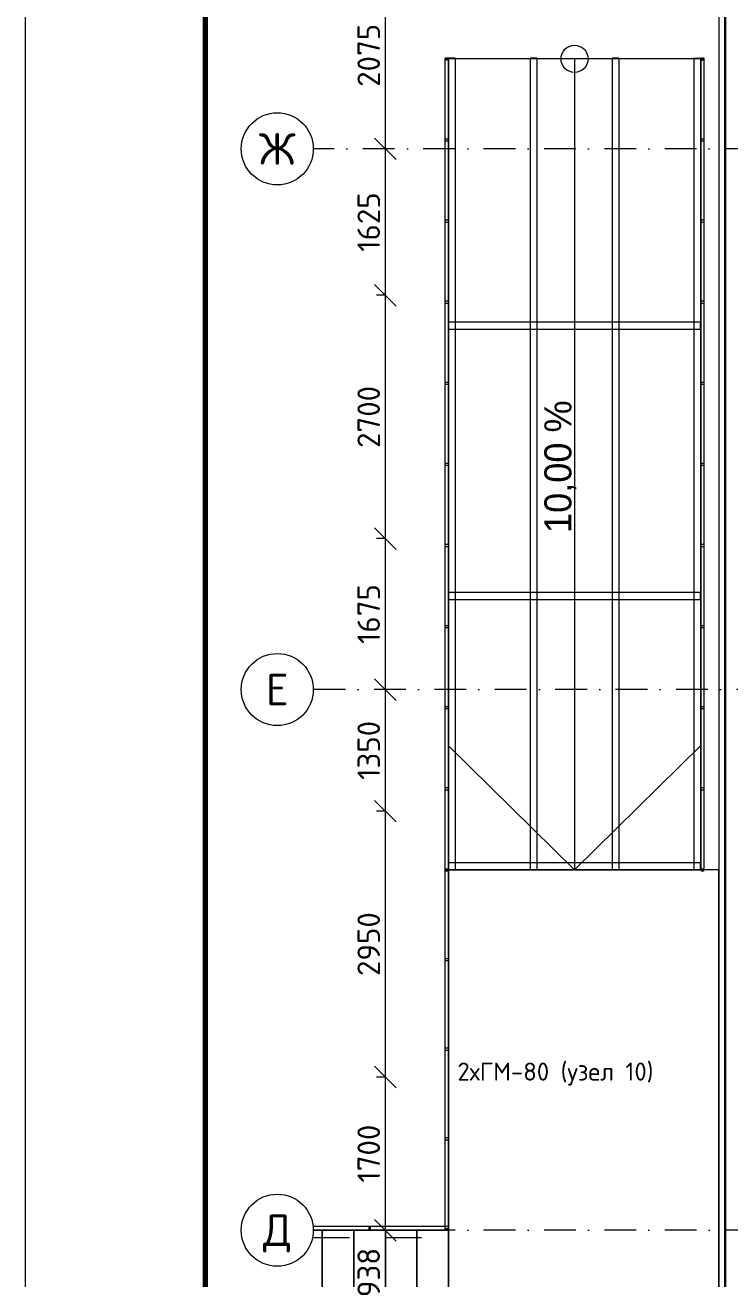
# Model space of a CAD drawing. Header units: millimetres. Extents: x 0 to 2118900, y -20000 to 84100.
# Drawn here: x 400000 to 407825, y 45459 to 59374 of the extents above; entities that cross this region are included whole.
import ezdxf
from ezdxf.enums import TextEntityAlignment as Align

# ---------------------------------------------------------------- set-up
doc = ezdxf.new("R2010")
doc.units = ezdxf.units.MM
doc.linetypes.add('Dot & Dashed', pattern=[670.277762, 352.777767, -176.388884, 0, -141.111112])
doc.linetypes.add('strich_line', pattern=[800, 400, -400])
for name, color, linetype, lineweight in [('АР_подоснова', 8, 'Continuous', 13), ('ПТ_оси', 8, 'Continuous', 13), ('ПТ_размеры', 7, 'Continuous', 13), ('ПТ_рамка', 7, 'Continuous', 50), ('ПТ_рамка_тонк', 7, 'Continuous', 18), ('ПТ_текст', 7, 'Continuous', 18)]:
    doc.layers.add(name, color=color, linetype=linetype, lineweight=lineweight)
doc.styles.add('АР_текст_2', font='ARIALN.TTF')
doc.styles.add('ПТ', font='isocpeur.ttf')
doc.dimstyles.new('ПТ100', dxfattribs={"dimscale": 100, "dimtxt": 2.5, "dimasz": 1.2, "dimexe": 1, "dimexo": 0, "dimgap": 0.6, "dimtad": 1, "dimdec": 0, "dimtxsty": 'ПТ', "dimtsz": 1.2, "dimcen": 2.5, "dimclrd": 7, "dimclre": 7, "dimclrt": 7, "dimazin": 3, "dimtfac": 1, "dimtmove": 0, "dimatfit": 3, "dimlwd": 13, "dimlwe": 13, "dimarcsym": 0})

# ---------------------------------------------------------------- blocks, each defined once
blk = doc.blocks.new('Балка - Швеллер ПП 270')
at = {"color": 0, "linetype": 'Continuous', "lineweight": -2}
for p, q in [((-18, 37), (8991, 37)), ((-18, 37), (-18, -38)), ((8991, 0), (8991, 37)), ((8991, -38), (8991, 0)), ((-18, -38), (8991, -38))]:
    blk.add_line(p, q, dxfattribs=at)
blk = doc.blocks.new('Балка - Швеллер ПП 27_20')
at = {"color": 0, "linetype": 'Continuous', "lineweight": -2}
for p, q in [((0, 38), (0, -38)), ((1400, 38), (0, 38)), ((2800, 38), (1400, 38)), ((2800, 0), (2800, 38)), ((2800, -38), (2800, 0)), ((0, -38), (1400, -38)), ((1400, -38), (2800, -38))]:
    blk.add_line(p, q, dxfattribs=at)
blk = doc.blocks.new('Перекрытие_1100', base_point=(-300, -300))
at = {"color": 0, "linetype": 'Continuous', "lineweight": -2, "flags": 128}
blk.add_lwpolyline([(-300, -300), (98301, -300), (98301, 40301), (-300, 40301)], close=True, dxfattribs=at)
blk = doc.blocks.new('Стена_169', base_point=(-225, 34003))
at = {"color": 0, "linetype": 'Continuous', "lineweight": -2, "flags": 128}
for points in [[(-235, 40235), (-225, 40235)], [(-235, 40235), (-235, 34003)], [(-225, 34003), (-225, 40225)], [(-235, 34003), (-225, 34003)]]:
    blk.add_lwpolyline(points, dxfattribs=at)
blk = doc.blocks.new('Стена_1700', base_point=(-225, 34003))
at = {"color": 0, "linetype": 'Continuous', "lineweight": -2, "flags": 128}
for points in [[(-235, 40235), (-225, 40235)], [(-235, 40235), (-235, 34003)], [(-225, 34003), (-225, 40225)], [(-235, 34003), (-225, 34003)]]:
    blk.add_lwpolyline(points, dxfattribs=at)
blk = doc.blocks.new('Стена_171', base_point=(-225, 33998))
at = {"color": 0, "linetype": 'Continuous', "lineweight": -2, "flags": 128}
for points in [[(-235, 33998), (-235, 28003)], [(-225, 33998), (-235, 33998)], [(-225, 28003), (-225, 33998)], [(-235, 28003), (-225, 28003)]]:
    blk.add_lwpolyline(points, dxfattribs=at)
blk = doc.blocks.new('Стена_172', base_point=(-225, 33998))
at = {"color": 0, "linetype": 'Continuous', "lineweight": -2, "flags": 128}
for points in [[(-235, 33998), (-235, 28003)], [(-225, 33998), (-235, 33998)], [(-225, 28003), (-225, 33998)], [(-235, 28003), (-225, 28003)]]:
    blk.add_lwpolyline(points, dxfattribs=at)
blk = doc.blocks.new('Стена_173', base_point=(-225, 22003))
at = {"color": 0, "linetype": 'Continuous', "lineweight": -2, "flags": 128}
for points in [[(-225, 27998), (-235, 27998)], [(-235, 27998), (-235, 22003)], [(-225, 22003), (-225, 27998)], [(-235, 22003), (-225, 22003)]]:
    blk.add_lwpolyline(points, dxfattribs=at)
blk = doc.blocks.new('Стена_174', base_point=(-225, 22003))
at = {"color": 0, "linetype": 'Continuous', "lineweight": -2, "flags": 128}
for points in [[(-225, 27998), (-235, 27998)], [(-235, 27998), (-235, 22003)], [(-225, 22003), (-225, 27998)], [(-235, 22003), (-225, 22003)]]:
    blk.add_lwpolyline(points, dxfattribs=at)
blk = doc.blocks.new('Стена_177', base_point=(-225, 21998))
at = {"color": 0, "linetype": 'Continuous', "lineweight": -2, "flags": 128}
for points in [[(-235, 21998), (-235, 21150)], [(-225, 21998), (-235, 21998)], [(-225, 21150), (-225, 21998)], [(-235, 21150), (-225, 21150)]]:
    blk.add_lwpolyline(points, dxfattribs=at)
blk = doc.blocks.new('Стена_178', base_point=(-225, 21998))
at = {"color": 0, "linetype": 'Continuous', "lineweight": -2, "flags": 128}
for points in [[(-235, 21998), (-235, 21150)], [(-225, 21998), (-235, 21998)], [(-225, 21150), (-225, 21998)], [(-235, 21150), (-225, 21150)]]:
    blk.add_lwpolyline(points, dxfattribs=at)
blk = doc.blocks.new('Перекрытие_1040', base_point=(-3300, 25998))
at = {"color": 0, "linetype": 'Continuous', "lineweight": -2, "flags": 128}
blk.add_lwpolyline([(-3300, 25998), (-3300, 13997), (-300, 13997), (-300, 25998)], close=True, dxfattribs=at)
blk = doc.blocks.new('Стена_415', base_point=(-125, -125))
at = {"color": 0, "linetype": 'Continuous', "lineweight": -2, "flags": 128}
blk.add_lwpolyline([(-225, 40225), (-225, 21150)], dxfattribs=at)
blk = doc.blocks.new('Ограждение_31')
at = {"color": 0, "linetype": 'Continuous', "lineweight": -2, "flags": 128}
for points in [[(-460, 34999), (-460, 35000), (-461, 35002), (-462, 35004), (-464, 35005), (-467, 35006), (-470, 35007), (-473, 35008), (-476, 35008), (-480, 35009), (-483, 35008), (-486, 35008), (-490, 35007), (-492, 35006), (-495, 35005), (-497, 35004), (-498, 35002), (-499, 35000), (-500, 34999), (-499, 34997), (-498, 34995), (-497, 34994), (-495, 34992), (-492, 34991), (-490, 34990), (-486, 34989), (-483, 34989), (-480, 34989), (-476, 34989), (-473, 34989), (-470, 34990), (-467, 34991), (-464, 34992), (-462, 34994), (-461, 34995), (-460, 34997)], [(-500, 25998), (-460, 25998), (-460, 34999), (-500, 34999)], [(-500, 25998), (-460, 25998), (-460, 34999), (-500, 34999)], [(-500, 25998), (-460, 25998), (-460, 34999), (-500, 34999)], [(-500, 25998), (-460, 25998), (-460, 34999), (-500, 34999)], [(-500, 25998), (-460, 25998), (-460, 34999), (-500, 34999)], [(-500, 34088), (-460, 34088), (-460, 34108), (-500, 34108)], [(-500, 33188), (-460, 33188), (-460, 33208), (-500, 33208)], [(-500, 32288), (-460, 32288), (-460, 32308), (-500, 32308)], [(-500, 31388), (-460, 31388), (-460, 31408), (-500, 31408)], [(-500, 30488), (-460, 30488), (-460, 30508), (-500, 30508)], [(-500, 29588), (-460, 29588), (-460, 29608), (-500, 29608)], [(-500, 28688), (-460, 28688), (-460, 28708), (-500, 28708)], [(-500, 27788), (-460, 27788), (-460, 27808), (-500, 27808)], [(-500, 26888), (-460, 26888), (-460, 26908), (-500, 26908)], [(-460, 25998), (-460, 25999), (-461, 26001), (-462, 26003), (-464, 26004), (-467, 26005), (-470, 26006), (-473, 26007), (-476, 26007), (-480, 26008), (-483, 26007), (-486, 26007), (-490, 26006), (-492, 26005), (-495, 26004), (-497, 26003), (-498, 26001), (-499, 25999), (-500, 25998), (-499, 25996), (-498, 25994), (-497, 25993), (-495, 25991), (-492, 25990), (-490, 25989), (-486, 25988), (-483, 25988), (-480, 25988), (-476, 25988), (-473, 25988), (-470, 25989), (-467, 25990), (-464, 25991), (-462, 25993), (-461, 25994), (-460, 25996)]]:
    blk.add_lwpolyline(points, close=True, dxfattribs=at)
blk = doc.blocks.new('Ограждение_32')
at = {"color": 0, "linetype": 'Continuous', "lineweight": -2, "flags": 128}
for points in [[(-3300, 34999), (-3300, 35000), (-3301, 35002), (-3302, 35004), (-3304, 35005), (-3307, 35006), (-3310, 35007), (-3313, 35008), (-3316, 35008), (-3320, 35009), (-3323, 35008), (-3326, 35008), (-3330, 35007), (-3332, 35006), (-3335, 35005), (-3337, 35004), (-3338, 35002), (-3339, 35000), (-3340, 34999), (-3339, 34997), (-3338, 34995), (-3337, 34994), (-3335, 34992), (-3332, 34991), (-3330, 34990), (-3326, 34989), (-3323, 34989), (-3320, 34989), (-3316, 34989), (-3313, 34989), (-3310, 34990), (-3307, 34991), (-3304, 34992), (-3302, 34994), (-3301, 34995), (-3300, 34997)], [(-3340, 25998), (-3300, 25998), (-3300, 34999), (-3340, 34999)], [(-3340, 25998), (-3300, 25998), (-3300, 34999), (-3340, 34999)], [(-3340, 25998), (-3300, 25998), (-3300, 34999), (-3340, 34999)], [(-3340, 25998), (-3300, 25998), (-3300, 34999), (-3340, 34999)], [(-3340, 25998), (-3300, 25998), (-3300, 34999), (-3340, 34999)], [(-3340, 34088), (-3300, 34088), (-3300, 34108), (-3340, 34108)], [(-3340, 33188), (-3300, 33188), (-3300, 33208), (-3340, 33208)], [(-3340, 32288), (-3300, 32288), (-3300, 32308), (-3340, 32308)], [(-3340, 31388), (-3300, 31388), (-3300, 31408), (-3340, 31408)], [(-3340, 30488), (-3300, 30488), (-3300, 30508), (-3340, 30508)], [(-3340, 29588), (-3300, 29588), (-3300, 29608), (-3340, 29608)], [(-3340, 28688), (-3300, 28688), (-3300, 28708), (-3340, 28708)], [(-3340, 27788), (-3300, 27788), (-3300, 27808), (-3340, 27808)], [(-3340, 26888), (-3300, 26888), (-3300, 26908), (-3340, 26908)], [(-3300, 25998), (-3300, 25999), (-3301, 26001), (-3302, 26003), (-3304, 26004), (-3307, 26005), (-3310, 26006), (-3313, 26007), (-3316, 26007), (-3320, 26008), (-3323, 26007), (-3326, 26007), (-3330, 26006), (-3332, 26005), (-3335, 26004), (-3337, 26003), (-3338, 26001), (-3339, 25999), (-3340, 25998), (-3339, 25996), (-3338, 25994), (-3337, 25993), (-3335, 25991), (-3332, 25990), (-3330, 25989), (-3326, 25988), (-3323, 25988), (-3320, 25988), (-3316, 25988), (-3313, 25988), (-3310, 25989), (-3307, 25990), (-3304, 25991), (-3302, 25993), (-3301, 25994), (-3300, 25996)]]:
    blk.add_lwpolyline(points, close=True, dxfattribs=at)
blk = doc.blocks.new('Ограждение_36')
at = {"color": 0, "linetype": 'Continuous', "lineweight": -2, "flags": 128}
for points in [[(-3340, 22020), (-3300, 22020), (-3300, 25998), (-3340, 25998)], [(-3340, 22020), (-3300, 22020), (-3300, 25998), (-3340, 25998)], [(-3340, 22020), (-3300, 22020), (-3300, 25998), (-3340, 25998)], [(-3340, 22020), (-3300, 22020), (-3300, 25998), (-3340, 25998)], [(-3340, 22020), (-3300, 22020), (-3300, 25998), (-3340, 25998)], [(-3340, 24993), (-3300, 24993), (-3300, 25013), (-3340, 25013)], [(-3340, 23999), (-3300, 23999), (-3300, 24019), (-3340, 24019)], [(-3340, 23004), (-3300, 23004), (-3300, 23024), (-3340, 23024)], [(-3340, 22000), (-3300, 22000), (-3300, 22040), (-3340, 22040)]]:
    blk.add_lwpolyline(points, close=True, dxfattribs=at)
blk = doc.blocks.new('Пандус Прямой 27_5')
at = {"color": 0, "linetype": 'Continuous', "lineweight": -2}
for p, q in [((0, -1400), (0, 1400)), ((0, 1400), (9000, 1400)), ((9000, 0), (7623, 1400)), ((9000, -1400), (9000, 1400)), ((0, 0), (9000, 0)), ((7623, -1400), (9000, 0)), ((0, -1400), (9000, -1400))]:
    blk.add_line(p, q, dxfattribs=at)
at = {"color": 0, "linetype": 'Continuous', "lineweight": -2, "flags": 128}
blk.add_lwpolyline([(150, 0, 1), (-150, 0, 1)], format="xyb", close=True, dxfattribs=at)
at = {"color": 0, "lineweight": -2, "style": 'АР_текст_2'}
blk.add_attdef('ac_bottomlevel', text='', height=300, dxfattribs=at).set_placement((4500, 159), align=Align.MIDDLE_CENTER)
blk = doc.blocks.new('AR_F1')
at = {"layer": 'АР_подоснова', "linetype": 'Dot & Dashed'}
for p, q in [((98000, 34000), (-4800, 34000)), ((98125, 28000), (-4800, 28000)), ((98000, 22000), (-4800, 22000))]:
    blk.add_line(p, q, dxfattribs=at)
at = {"layer": 'АР_подоснова'}
for p, q in [((-3300, 22040), (-4800, 22040)), ((-3300, 22040), (-4800, 22040)), ((-3300, 22040), (-4800, 22040)), ((-3300, 22040), (-4800, 22040)), ((-3300, 22040), (-4800, 22040)), ((-4700, 22000), (-4800, 22000)), ((-4800, 22000), (-3300, 22000)), ((-4800, 22000), (-3300, 22000)), ((-4800, 22000), (-3300, 22000)), ((-4800, 22000), (-3300, 22000)), ((-4800, 22000), (-3300, 22000)), ((-4700, 18000), (-4700, 22000)), ((-4700, 22000), (-4700, 18000)), ((-4350, 22000), (-4700, 22000)), ((-4350, 18000), (-4350, 22000)), ((-4350, 22000), (-4350, 18000)), ((-4000, 22000), (-4350, 22000)), ((-4185, 22040), (-4185, 22000)), ((-4165, 22040), (-4185, 22040)), ((-4185, 22000), (-4165, 22000)), ((-4165, 22000), (-4165, 22040)), ((-4000, 18000), (-4000, 22000)), ((-4000, 22000), (-4000, 18000)), ((-3650, 22000), (-4000, 22000)), ((-3650, 18000), (-3650, 22000)), ((-3650, 22000), (-3650, 18000)), ((-3300, 22000), (-3650, 22000)), ((-3300, 22000), (-3300, 22040)), ((-3300, 22000), (-3300, 22040)), ((-3300, 22000), (-3300, 22040)), ((-3300, 22000), (-3300, 22040)), ((-3300, 22000), (-3300, 22040)), ((-3300, 18000), (-3300, 22000))]:
    blk.add_line(p, q, dxfattribs=at)
at = {"layer": 'АР_подоснова', "linetype": 'strich_line'}
for p, q in [((-3300, 22000), (-4800, 22000)), ((-3300, 21920), (-3300, 22000)), ((-4800, 21920), (-3300, 21920))]:
    blk.add_line(p, q, dxfattribs=at)
at = {"layer": 'АР_подоснова'}
for name, p in [('Стена_415', (-125, -125)), ('Стена_169', (-225, 34003)), ('Стена_1700', (-225, 34003)), ('Стена_171', (-225, 33998)), ('Стена_172', (-225, 33998)), ('Стена_173', (-225, 22003)), ('Стена_174', (-225, 22003)), ('Стена_177', (-225, 21998)), ('Стена_178', (-225, 21998))]:
    blk.add_blockref(name, p, dxfattribs=at)
at = {"layer": 'АР_подоснова', "linetype": 'Continuous'}
for name, p in [('Перекрытие_1100', (-300, -300)), ('Ограждение_32', (0, 0)), ('Ограждение_31', (0, 0)), ('Ограждение_36', (0, 0)), ('Перекрытие_1040', (-3300, 25998))]:
    blk.add_blockref(name, p, dxfattribs=at)
ref = blk.add_blockref('Пандус Прямой 27_5', (-1900, 34999), dxfattribs=dict(at, xscale=-1, zscale=1000, rotation=90))
ref.add_attrib('ac_bottomlevel', '10,00 %', dxfattribs={"layer": '0', "color": 0, "lineweight": 0, "height": 300, "rotation": 90}).set_placement((-2085, 30473), align=Align.MIDDLE_CENTER)
at = {"layer": 'АР_подоснова', "linetype": 'Continuous', "zscale": 1000, "rotation": 270}
for p in [(-3262, 34990), (-2354, 34990), (-1445, 34990)]:
    blk.add_blockref('Балка - Швеллер ПП 270', p, dxfattribs=at)
at = {"layer": 'АР_подоснова', "linetype": 'Continuous', "xscale": -1, "zscale": 1000, "rotation": 90}
blk.add_blockref('Балка - Швеллер ПП 270', (-537, 34990), dxfattribs=at)
at = {"layer": 'АР_подоснова', "linetype": 'Continuous', "zscale": 1000}
for p in [(-3300, 32038), (-3300, 29038), (-3300, 26038)]:
    blk.add_blockref('Балка - Швеллер ПП 27_20', p, dxfattribs=at)

msp = doc.modelspace()

# ---------------------------------------------------------------- linework, layer by layer
at = {"layer": 'ПТ_оси', "color": 7}
for centre in [(402800, 58000), (402800, 52000), (402800, 46000)]:
    msp.add_circle(centre, 400, dxfattribs=at)
at = {"layer": 'ПТ_рамка', "lineweight": 70}
msp.add_lwpolyline([(402000, 500), (518400, 500), (518400, 83600), (402000, 83600)], close=True, dxfattribs=at)
at = {"layer": 'ПТ_рамка_тонк', "lineweight": 13}
msp.add_lwpolyline([(400000, 0), (518900, 0), (518900, 84100), (400000, 84100)], close=True, dxfattribs=at)

# ---------------------------------------------------------------- block references
at = {"layer": 'АР_подоснова'}
msp.add_blockref('AR_F1', (408000, 24000), dxfattribs=at)

# ---------------------------------------------------------------- texts
at = {"layer": 'ПТ_текст', "style": 'ПТ'}
for s, p in [('Ж', (402800, 58000)), ('Е', (402800, 52000)), ('Д', (402800, 46000))]:
    msp.add_text(s, height=350, dxfattribs=at).set_placement(p, align=Align.MIDDLE_CENTER)
msp.add_text('2хГМ-80 (узел 10)', height=200, dxfattribs=at).set_placement((404800, 47600), align=Align.BOTTOM_LEFT)

# ---------------------------------------------------------------- dimensions: what is measured, and where the dimension line sits
at = {"layer": 'ПТ_размеры'}
for base, p1, p2 in [((404000, 58000), (404000, 58000), (404000, 60075)), ((404000, 56375), (404000, 56375), (404000, 58000)), ((404000, 53675), (404000, 53675), (404000, 56375)), ((404000, 52000), (404000, 52000), (404000, 53675)), ((404000, 50650), (404000, 50650), (404000, 52000)), ((404000, 47700), (404000, 47700), (404000, 50650)), ((404000, 46000), (404000, 46000), (404000, 47700)), ((404000, 45062), (404000, 45062), (404000, 46000))]:
    msp.add_linear_dim(base=base, p1=p1, p2=p2, angle=90, dimstyle='ПТ100', dxfattribs=at).render()

doc.saveas('drawing.dxf')
